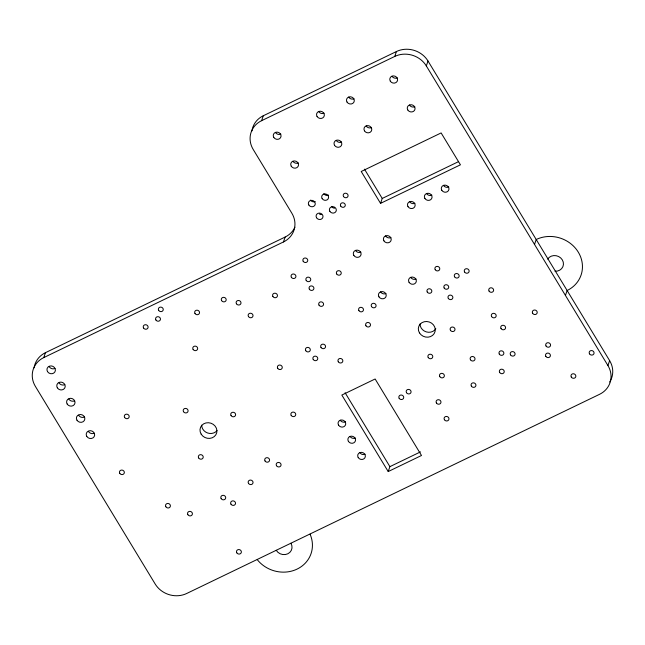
<?xml version="1.0" encoding="UTF-8"?>
<svg xmlns="http://www.w3.org/2000/svg" width="645" height="645" viewBox="0 0 645 645"><rect width="100%" height="100%" fill="white"/><g stroke="black" fill="none" stroke-linecap="round" stroke-linejoin="round"><path stroke-width="0.97" d="M251.961 130.903A23.309 21.18 19 0 1 263.273 115.769L396.441 51.527A23.309 21.18 19 0 1 428.006 61.017L609.63 360.636L607.937 365.554A23.309 21.18 19 0 1 599.56 394.313L186.727 593.473A23.309 21.18 19 0 1 155.163 583.983L35.37 386.363A23.309 21.18 19 0 1 43.755 357.596L45.44 352.686L285.146 237.046A23.309 21.18 19 0 0 294.91 227.225M43.755 357.596L283.453 241.956A23.309 21.18 19 0 0 291.838 213.197L253.195 149.447A23.309 21.18 19 0 1 261.58 120.688L263.273 115.769M283.453 241.956L285.146 237.046M261.58 120.688L394.748 56.438L396.441 51.527M607.937 365.554L426.321 65.927L428.006 61.017M380.542 203.36L460.441 164.814L441.124 132.935L361.216 171.489L380.542 203.36L382.235 198.45L458.539 161.637M388.209 471.56L421.499 455.491L375.132 378.994L341.834 395.054L388.209 471.56L389.903 466.641L420.492 451.887M534.52 244.423L536.205 239.513A31.081 28.243 19 0 1 578.299 252.163A31.081 28.243 19 0 1 567.124 290.516L565.431 295.426M364.473 169.159L382.235 198.45M345.091 392.724L389.903 466.641M394.748 56.438A23.309 21.18 19 0 1 426.321 65.927M290.895 543.243A8.546 7.764 19 0 1 287.823 553.789A8.546 7.764 19 0 1 276.245 550.314M354.049 98.733A3.951 3.588 19 0 1 348.703 97.121M435.826 328.748A8.546 7.764 19 0 1 426.313 331.901A8.546 7.764 19 0 1 420.016 323.992M217.026 430.61A8.546 7.764 19 0 1 207.561 432.972A8.546 7.764 19 0 1 201.683 425.208M609.63 360.636A23.309 21.18 19 0 1 609.678 382.017M371.52 127.557A3.951 3.588 19 0 1 366.175 125.952M34.129 367.819A23.309 21.18 19 0 1 45.44 352.686M310.068 534.181A31.081 28.243 19 0 1 297.095 569.092A31.081 28.243 19 0 1 257.25 559.658M448.759 186.953A3.886 3.531 19 0 1 443.494 185.373M414.928 203.272A3.886 3.531 19 0 1 409.672 201.691M431.844 195.113A3.886 3.531 19 0 1 426.579 193.532M365.143 454.201A3.886 3.531 19 0 1 359.886 452.613M345.518 421.814A3.886 3.531 19 0 1 340.254 420.234M355.331 438.003A3.886 3.531 19 0 1 350.066 436.423M360.861 252.074A3.951 3.588 19 0 1 355.508 250.47M385.984 293.523A3.951 3.588 19 0 1 380.639 291.919M390.967 237.545A3.951 3.588 19 0 1 385.621 235.941M416.09 278.995A3.951 3.588 19 0 1 410.744 277.39M414.816 106.675A3.951 3.588 19 0 1 409.47 105.062M397.344 77.843A3.951 3.588 19 0 1 391.999 76.239M298.28 162.895A3.951 3.588 19 0 1 292.935 161.29M341.576 142.005A3.951 3.588 19 0 1 336.23 140.4M280.809 134.063A3.951 3.588 19 0 1 275.463 132.459M324.096 113.181A3.951 3.588 19 0 1 318.751 111.569M64.806 384.63A4.273 3.886 19 0 1 59.018 382.888M74.618 400.819A4.273 3.886 19 0 1 68.83 399.078M84.439 417.009A4.273 3.886 19 0 1 78.65 415.275M54.986 368.432A4.273 3.886 19 0 1 49.205 366.691M94.251 433.206A4.273 3.886 19 0 1 88.462 431.465M328.563 195.088A3.499 3.177 19 0 1 323.83 193.669M315.244 201.514A3.499 3.177 19 0 1 310.511 200.095M334.561 208.182A3.499 3.177 19 0 1 331.554 206.416M321.242 214.608A3.499 3.177 19 0 1 319.509 214.084M547.653 259.105A8.546 7.764 19 0 1 562.319 259.87A8.546 7.764 19 0 1 555.014 271.247M221.146 498.601A2.467 2.241 19 0 0 225.387 498.819A2.467 2.241 19 0 0 223.259 495.312A2.467 2.241 19 0 0 221.146 498.601M371.528 306.577A2.467 2.241 19 0 0 375.769 306.802A2.467 2.241 19 0 0 373.64 303.295A2.467 2.241 19 0 0 371.528 306.577M124.63 417.452A2.467 2.241 19 0 0 128.871 417.678A2.467 2.241 19 0 0 126.742 414.163A2.467 2.241 19 0 0 124.63 417.452M119.785 473.349A2.467 2.241 19 0 0 124.025 473.567A2.467 2.241 19 0 0 121.897 470.06A2.467 2.241 19 0 0 119.785 473.349M439.801 376.632A2.467 2.241 19 0 0 444.042 376.857A2.467 2.241 19 0 0 441.914 373.342A2.467 2.241 19 0 0 439.801 376.632M201.135 434.101A8.546 7.764 19 0 0 215.801 434.867A8.546 7.764 19 0 0 208.44 422.725A8.546 7.764 19 0 0 201.135 434.101M510.526 354.871A2.467 2.241 19 0 0 514.758 355.097A2.467 2.241 19 0 0 512.63 351.581A2.467 2.241 19 0 0 510.526 354.871M347.01 102.039A3.951 3.588 19 0 0 353.783 102.394A3.951 3.588 19 0 0 350.388 96.782A3.951 3.588 19 0 0 347.01 102.039M230.966 504.156A2.467 2.241 19 0 0 235.207 504.382A2.467 2.241 19 0 0 233.079 500.867A2.467 2.241 19 0 0 230.966 504.156M454.596 276.802A2.467 2.241 19 0 0 458.837 277.028A2.467 2.241 19 0 0 456.708 273.52A2.467 2.241 19 0 0 454.596 276.802M187.856 514.662A2.467 2.241 19 0 0 192.097 514.879A2.467 2.241 19 0 0 189.969 511.372A2.467 2.241 19 0 0 187.856 514.662M165.846 506.736A2.467 2.241 19 0 0 170.087 506.962A2.467 2.241 19 0 0 167.958 503.455A2.467 2.241 19 0 0 165.846 506.736M419.468 332.885A8.546 7.764 19 0 0 434.133 333.659A8.546 7.764 19 0 0 426.772 321.516A8.546 7.764 19 0 0 419.468 332.885M276.512 465.706A2.467 2.241 19 0 0 280.752 465.932A2.467 2.241 19 0 0 278.624 462.425A2.467 2.241 19 0 0 276.512 465.706M343.527 196.499A2.467 2.241 19 0 0 347.768 196.725A2.467 2.241 19 0 0 345.639 193.21A2.467 2.241 19 0 0 343.527 196.499M444.413 419.726A2.467 2.241 19 0 0 448.654 419.943A2.467 2.241 19 0 0 446.525 416.436A2.467 2.241 19 0 0 444.413 419.726M338.278 361.756A2.467 2.241 19 0 0 342.519 361.982A2.467 2.241 19 0 0 340.391 358.467A2.467 2.241 19 0 0 338.278 361.756M265.022 460.949A2.467 2.241 19 0 0 269.263 461.175A2.467 2.241 19 0 0 267.135 457.668A2.467 2.241 19 0 0 265.022 460.949M364.49 130.862A3.951 3.588 19 0 0 371.262 131.217A3.951 3.588 19 0 0 367.86 125.614A3.951 3.588 19 0 0 364.49 130.862M436.415 402.98A2.467 2.241 19 0 0 440.656 403.206A2.467 2.241 19 0 0 438.527 399.698A2.467 2.241 19 0 0 436.415 402.98M409.059 282.3A3.951 3.588 19 0 0 415.832 282.663A3.951 3.588 19 0 0 412.429 277.052A3.951 3.588 19 0 0 409.059 282.3M183.527 411.695A2.467 2.241 19 0 0 187.768 411.921A2.467 2.241 19 0 0 185.639 408.406A2.467 2.241 19 0 0 183.527 411.695M546.017 345.986A2.467 2.241 19 0 0 550.258 346.212A2.467 2.241 19 0 0 548.129 342.705A2.467 2.241 19 0 0 546.017 345.986M435.214 269.675A2.467 2.241 19 0 0 439.455 269.9A2.467 2.241 19 0 0 437.326 266.385A2.467 2.241 19 0 0 435.214 269.675M236.812 552.838A2.467 2.241 19 0 0 241.053 553.055A2.467 2.241 19 0 0 238.924 549.548A2.467 2.241 19 0 0 236.812 552.838M427.264 292.048A2.467 2.241 19 0 0 431.505 292.274A2.467 2.241 19 0 0 429.376 288.758A2.467 2.241 19 0 0 427.264 292.048M320.992 347.437A2.467 2.241 19 0 0 325.233 347.663A2.467 2.241 19 0 0 323.105 344.148A2.467 2.241 19 0 0 320.992 347.437M365.941 325.757A2.467 2.241 19 0 0 370.182 325.975A2.467 2.241 19 0 0 368.053 322.468A2.467 2.241 19 0 0 365.941 325.757M471.374 386.121A2.467 2.241 19 0 0 475.615 386.339A2.467 2.241 19 0 0 473.486 382.832A2.467 2.241 19 0 0 471.374 386.121M248.462 316.518A2.467 2.241 19 0 0 252.703 316.735A2.467 2.241 19 0 0 250.574 313.228A2.467 2.241 19 0 0 248.462 316.518M499.303 354.105A2.467 2.241 19 0 0 503.543 354.331A2.467 2.241 19 0 0 501.415 350.815A2.467 2.241 19 0 0 499.303 354.105M291.371 277.277A2.467 2.241 19 0 0 295.612 277.495A2.467 2.241 19 0 0 293.483 273.988A2.467 2.241 19 0 0 291.371 277.277M155.897 319.976A2.467 2.241 19 0 0 160.137 320.202A2.467 2.241 19 0 0 158.009 316.687A2.467 2.241 19 0 0 155.897 319.976M143.545 327.991A2.467 2.241 19 0 0 147.786 328.216A2.467 2.241 19 0 0 145.657 324.709A2.467 2.241 19 0 0 143.545 327.991M340.729 206.086A2.467 2.241 19 0 0 344.97 206.311A2.467 2.241 19 0 0 342.842 202.796A2.467 2.241 19 0 0 340.729 206.086M194.992 313.478A2.467 2.241 19 0 0 199.224 313.696A2.467 2.241 19 0 0 197.096 310.189A2.467 2.241 19 0 0 194.992 313.478M221.622 300.626A2.467 2.241 19 0 0 225.863 300.852A2.467 2.241 19 0 0 223.734 297.337A2.467 2.241 19 0 0 221.622 300.626M303.19 261.273A2.467 2.241 19 0 0 307.431 261.499A2.467 2.241 19 0 0 305.303 257.992A2.467 2.241 19 0 0 303.19 261.273M336.69 273.956A2.467 2.241 19 0 0 340.931 274.173A2.467 2.241 19 0 0 338.802 270.666A2.467 2.241 19 0 0 336.69 273.956M491.635 316.614A2.467 2.241 19 0 0 495.868 316.832A2.467 2.241 19 0 0 493.739 313.325A2.467 2.241 19 0 0 491.635 316.614M464.577 271.988A2.467 2.241 19 0 0 468.818 272.206A2.467 2.241 19 0 0 466.69 268.699A2.467 2.241 19 0 0 464.577 271.988M444.171 288.009A2.467 2.241 19 0 0 448.412 288.234A2.467 2.241 19 0 0 446.284 284.719A2.467 2.241 19 0 0 444.171 288.009M305.746 350.678A2.467 2.241 19 0 0 309.987 350.896A2.467 2.241 19 0 0 307.858 347.389A2.467 2.241 19 0 0 305.746 350.678M448.307 298.377A2.467 2.241 19 0 0 452.548 298.603A2.467 2.241 19 0 0 450.42 295.088A2.467 2.241 19 0 0 448.307 298.377M571.293 377.051A2.467 2.241 19 0 0 575.534 377.269A2.467 2.241 19 0 0 573.405 373.761A2.467 2.241 19 0 0 571.293 377.051M545.847 356.371A2.467 2.241 19 0 0 550.088 356.588A2.467 2.241 19 0 0 547.96 353.081A2.467 2.241 19 0 0 545.847 356.371M499.673 372.463A2.467 2.241 19 0 0 503.914 372.689A2.467 2.241 19 0 0 501.786 369.182A2.467 2.241 19 0 0 499.673 372.463M248.478 483.355A2.467 2.241 19 0 0 252.719 483.573A2.467 2.241 19 0 0 250.591 480.065A2.467 2.241 19 0 0 248.478 483.355M158.694 310.39A2.467 2.241 19 0 0 162.935 310.608A2.467 2.241 19 0 0 160.807 307.101A2.467 2.241 19 0 0 158.694 310.39M489.063 291.072A2.467 2.241 19 0 0 493.304 291.298A2.467 2.241 19 0 0 491.176 287.783A2.467 2.241 19 0 0 489.063 291.072M291.177 415.38A2.467 2.241 19 0 0 295.418 415.598A2.467 2.241 19 0 0 293.29 412.091A2.467 2.241 19 0 0 291.177 415.38M450.444 330.296A2.467 2.241 19 0 0 454.685 330.522A2.467 2.241 19 0 0 452.556 327.015A2.467 2.241 19 0 0 450.444 330.296M470.463 359.781A2.467 2.241 19 0 0 474.704 359.999A2.467 2.241 19 0 0 472.575 356.492A2.467 2.241 19 0 0 470.463 359.781M589.498 353.847A2.467 2.241 19 0 0 593.739 354.073A2.467 2.241 19 0 0 591.61 350.558A2.467 2.241 19 0 0 589.498 353.847M501.028 328.555A2.467 2.241 19 0 0 505.261 328.781A2.467 2.241 19 0 0 503.14 325.274A2.467 2.241 19 0 0 501.028 328.555M532.649 313.301A2.467 2.241 19 0 0 536.89 313.526A2.467 2.241 19 0 0 534.761 310.011A2.467 2.241 19 0 0 532.649 313.301M406.511 392.692A2.467 2.241 19 0 0 410.752 392.918A2.467 2.241 19 0 0 408.624 389.403A2.467 2.241 19 0 0 406.511 392.692M313.204 359.434A2.467 2.241 19 0 0 317.445 359.66A2.467 2.241 19 0 0 315.316 356.145A2.467 2.241 19 0 0 313.204 359.434M399.158 398.304A2.467 2.241 19 0 0 403.399 398.521A2.467 2.241 19 0 0 401.271 395.014A2.467 2.241 19 0 0 399.158 398.304M428.216 357.507A2.467 2.241 19 0 0 432.456 357.725A2.467 2.241 19 0 0 430.328 354.218A2.467 2.241 19 0 0 428.216 357.507M272.9 296.49A2.467 2.241 19 0 0 277.14 296.708A2.467 2.241 19 0 0 275.012 293.201A2.467 2.241 19 0 0 272.9 296.49M358.91 310.608A2.467 2.241 19 0 0 363.151 310.834A2.467 2.241 19 0 0 361.023 307.318A2.467 2.241 19 0 0 358.91 310.608M306.19 280.43A2.467 2.241 19 0 0 310.43 280.648A2.467 2.241 19 0 0 308.302 277.14A2.467 2.241 19 0 0 306.19 280.43M231.047 415.549A2.467 2.241 19 0 0 235.288 415.775A2.467 2.241 19 0 0 233.159 412.26A2.467 2.241 19 0 0 231.047 415.549M198.66 457.95A2.467 2.241 19 0 0 202.901 458.176A2.467 2.241 19 0 0 200.772 454.66A2.467 2.241 19 0 0 198.66 457.95M309.358 289.194A2.467 2.241 19 0 0 313.599 289.42A2.467 2.241 19 0 0 311.471 285.912A2.467 2.241 19 0 0 309.358 289.194M319.017 305.133A2.467 2.241 19 0 0 323.258 305.359A2.467 2.241 19 0 0 321.129 301.844A2.467 2.241 19 0 0 319.017 305.133M193.097 349.405A2.467 2.241 19 0 0 197.338 349.63A2.467 2.241 19 0 0 195.209 346.115A2.467 2.241 19 0 0 193.097 349.405M236.441 303.779A2.467 2.241 19 0 0 240.682 303.997A2.467 2.241 19 0 0 238.553 300.489A2.467 2.241 19 0 0 236.441 303.779M277.713 368.319A2.467 2.241 19 0 0 281.954 368.537A2.467 2.241 19 0 0 279.825 365.03A2.467 2.241 19 0 0 277.713 368.319M441.801 190.283A3.886 3.531 19 0 0 448.469 190.638A3.886 3.531 19 0 0 445.123 185.115A3.886 3.531 19 0 0 441.801 190.283M407.979 206.602A3.886 3.531 19 0 0 414.646 206.956A3.886 3.531 19 0 0 411.3 201.434A3.886 3.531 19 0 0 407.979 206.602M424.894 198.442A3.886 3.531 19 0 0 431.553 198.797A3.886 3.531 19 0 0 428.207 193.274A3.886 3.531 19 0 0 424.894 198.442M358.193 457.531A3.886 3.531 19 0 0 364.86 457.877A3.886 3.531 19 0 0 361.514 452.363A3.886 3.531 19 0 0 358.193 457.531M338.561 425.144A3.886 3.531 19 0 0 345.228 425.498A3.886 3.531 19 0 0 341.882 419.976A3.886 3.531 19 0 0 338.561 425.144M348.381 441.333A3.886 3.531 19 0 0 355.048 441.688A3.886 3.531 19 0 0 351.694 436.165A3.886 3.531 19 0 0 348.381 441.333M353.823 255.38A3.951 3.588 19 0 0 360.595 255.734A3.951 3.588 19 0 0 357.193 250.123A3.951 3.588 19 0 0 353.823 255.38M378.946 296.829A3.951 3.588 19 0 0 385.718 297.184A3.951 3.588 19 0 0 382.316 291.58A3.951 3.588 19 0 0 378.946 296.829M383.928 240.851A3.951 3.588 19 0 0 390.701 241.214A3.951 3.588 19 0 0 387.306 235.602A3.951 3.588 19 0 0 383.928 240.851M407.777 109.981A3.951 3.588 19 0 0 414.55 110.335A3.951 3.588 19 0 0 411.155 104.724A3.951 3.588 19 0 0 407.777 109.981M390.306 81.149A3.951 3.588 19 0 0 397.078 81.504A3.951 3.588 19 0 0 393.676 75.9A3.951 3.588 19 0 0 390.306 81.149M291.242 166.2A3.951 3.588 19 0 0 298.014 166.555A3.951 3.588 19 0 0 294.62 160.944A3.951 3.588 19 0 0 291.242 166.2M334.537 145.31A3.951 3.588 19 0 0 341.31 145.673A3.951 3.588 19 0 0 337.907 140.062A3.951 3.588 19 0 0 334.537 145.31M273.77 137.369A3.951 3.588 19 0 0 280.543 137.732A3.951 3.588 19 0 0 277.14 132.12A3.951 3.588 19 0 0 273.77 137.369M317.058 116.487A3.951 3.588 19 0 0 323.838 116.842A3.951 3.588 19 0 0 320.436 111.23A3.951 3.588 19 0 0 317.058 116.487M57.324 387.798A4.273 3.886 19 0 0 64.661 388.185A4.273 3.886 19 0 0 60.977 382.114A4.273 3.886 19 0 0 57.324 387.798M67.145 403.988A4.273 3.886 19 0 0 74.473 404.375A4.273 3.886 19 0 0 70.797 398.304A4.273 3.886 19 0 0 67.145 403.988M76.957 420.185A4.273 3.886 19 0 0 84.293 420.572A4.273 3.886 19 0 0 80.609 414.501A4.273 3.886 19 0 0 76.957 420.185M47.512 371.609A4.273 3.886 19 0 0 54.841 371.996A4.273 3.886 19 0 0 51.165 365.917A4.273 3.886 19 0 0 47.512 371.609M86.769 436.375A4.273 3.886 19 0 0 94.106 436.762A4.273 3.886 19 0 0 90.421 430.691A4.273 3.886 19 0 0 86.769 436.375M322.137 198.579A3.499 3.177 19 0 0 328.136 198.894A3.499 3.177 19 0 0 325.12 193.927A3.499 3.177 19 0 0 322.137 198.579M308.818 205.005A3.499 3.177 19 0 0 314.816 205.32A3.499 3.177 19 0 0 311.809 200.353A3.499 3.177 19 0 0 308.818 205.005M329.861 211.326A3.499 3.177 19 0 0 335.868 211.649A3.499 3.177 19 0 0 332.852 206.674A3.499 3.177 19 0 0 329.861 211.326M316.55 217.752A3.499 3.177 19 0 0 322.548 218.075A3.499 3.177 19 0 0 319.533 213.1A3.499 3.177 19 0 0 316.55 217.752"/></g></svg>
